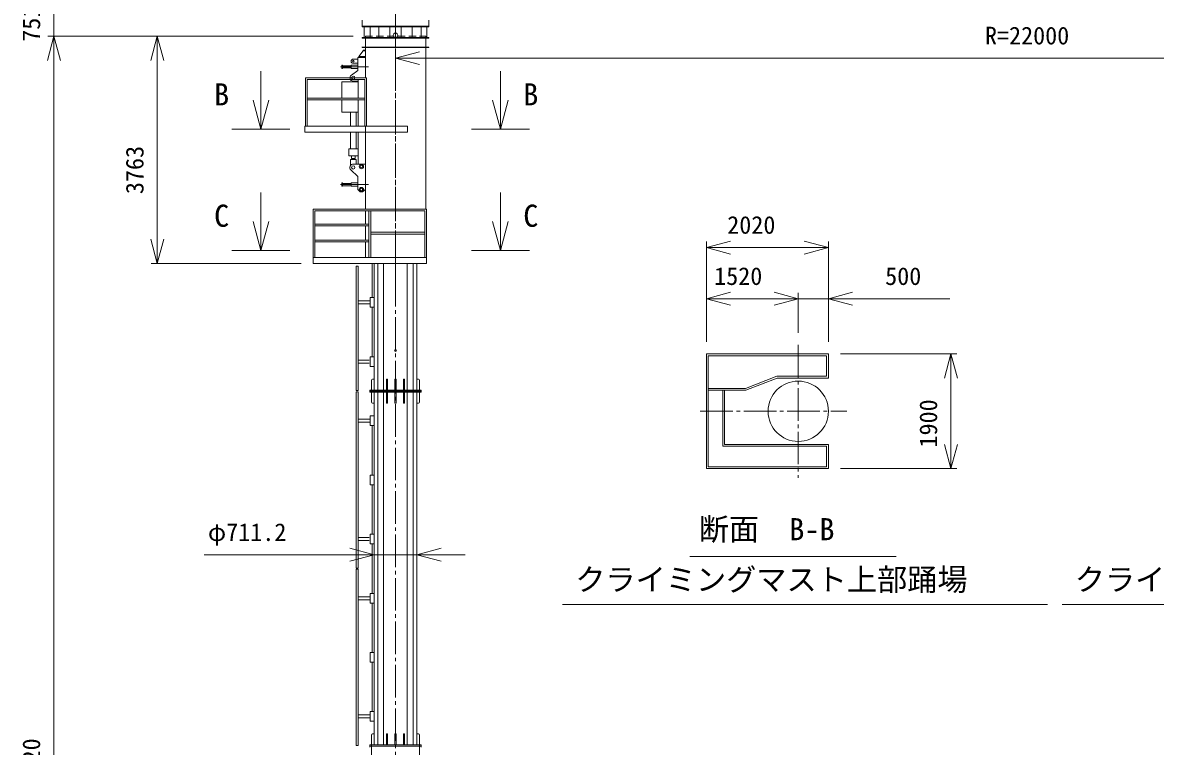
# Model space of a CAD drawing. Units: millimetres, scale not verified. Extents: x -17479 to 17501, y -24773 to 27267.
# Drawn here: x -17479 to 1289, y -2127 to 9864 of the extents above; entities that cross this region are included whole.
import ezdxf
from ezdxf.enums import TextEntityAlignment as Align

# ---------------------------------------------------------------- set-up
doc = ezdxf.new("R2010")
doc.units = ezdxf.units.MM
doc.header["$LTSCALE"] = 60
doc.header["$PDMODE"] = 32
doc.header["$PDSIZE"] = 30
for name, pattern in [('CHAIN2', [12, 9, -1, 1, -1]), ('DASHED2', [3, 2, -1]), ('USER2', [17.25, 15, -0.75, 0.75, -0.75])]:
    doc.linetypes.add(name, pattern=pattern)
for name, color, linetype, lineweight in [('0-0_0', 7, 'Continuous', 18), ('0-2_Defpoints', 3, 'USER2', 18), ('0-3_05 寸法', 7, 'Continuous', 18), ('0-4_10 当社外形線', 3, 'Continuous', 18), ('0-5_12 当社中心線', 3, 'CHAIN2', 18), ('0-6_13 当社破線', 3, 'DASHED2', 18)]:
    doc.layers.add(name, color=color, linetype=linetype, lineweight=lineweight)
doc.styles.add('ＭＳ ゴシック', font='')
doc.styles.get('ＭＳ ゴシック').set_extended_font_data('MS Gothic')

msp = doc.modelspace()

# ---------------------------------------------------------------- linework, layer by layer
at = {"layer": '0-0_0'}
for p, q in [((-13531.32, 8100.68), (-13531.32, 9060.68)), ((-9563.84, 8100.68), (-9563.84, 9060.68)), ((-13659.93, 8580.68), (-13531.32, 8100.68)), ((-13402.7, 8580.68), (-13531.32, 8100.68)), ((-9692.46, 8580.68), (-9563.84, 8100.68)), ((-9435.23, 8580.68), (-9563.84, 8100.68)), ((-14011.32, 8100.68), (-13051.32, 8100.68)), ((-10043.84, 8100.68), (-9083.84, 8100.68)), ((-13531.32, 6089.79), (-13531.32, 7049.79)), ((-9563.84, 6089.79), (-9563.84, 7049.79)), ((-13659.93, 6569.79), (-13531.32, 6089.79)), ((-13402.7, 6569.79), (-13531.32, 6089.79)), ((-9692.46, 6569.79), (-9563.84, 6089.79)), ((-9435.23, 6569.79), (-9563.84, 6089.79)), ((-14011.32, 6089.79), (-13051.32, 6089.79)), ((-10043.84, 6089.79), (-9083.84, 6089.79))]:
    msp.add_line(p, q, dxfattribs=at)
at = {"layer": '0-2_Defpoints'}
for p, q in [((-11311.71, 9805.68), (-11290.92, 9805.68)), ((-11301.31, 9795.28), (-11301.31, 9816.08))]:
    msp.add_line(p, q, dxfattribs=at)
at = {"layer": '0-3_05 寸法'}
for p, q in [((-16961.18, 10389.18), (-16961.18, 9638.18)), ((-12001.32, 9638.18), (-17061.18, 9638.18)), ((-12001.32, 9638.18), (-17061.18, 9638.18)), ((-16961.18, 9638.18), (-16961.18, 9238.18)), ((-16961.18, 9638.18), (-16961.18, 9238.18)), ((-12001.32, 9638.18), (-15348.62, 9638.18)), ((-15248.62, 9638.18), (-15248.62, 9238.18)), ((-11301.31, 9438.18), (-11301.31, 9175.48)), ((-16961.18, 9238.18), (-16961.18, 8838.18)), ((-16961.18, 9238.18), (-16961.18, -13481.84)), ((-15248.62, 9238.18), (-15248.62, 6275.68)), ((-11301.31, 9275.48), (-10901.31, 9275.48)), ((10298.69, 9275.48), (-10901.31, 9275.48)), ((-15248.62, 5875.68), (-15248.62, 6275.68)), ((-6148.19, 4574.89), (-6148.19, 6238.08)), ((-4128.19, 4574.89), (-4128.19, 6238.08)), ((-6148.19, 6138.08), (-5748.19, 6138.08)), ((-5748.19, 6138.08), (-4528.19, 6138.08)), ((-4128.19, 6138.08), (-4528.19, 6138.08)), ((-12866.31, 5875.68), (-15348.62, 5875.68)), ((-6148.19, 4574.89), (-6148.19, 5389.59)), ((-6148.19, 5289.59), (-5748.19, 5289.59)), ((-5028.19, 5289.59), (-5748.19, 5289.59)), ((-5028.19, 5289.59), (-5428.19, 5289.59)), ((-4628.19, 5289.59), (-5028.19, 5289.59)), ((-4628.19, 5289.59), (-5028.19, 5289.59)), ((-4628.19, 4725.96), (-4628.19, 5389.59)), ((-4628.19, 4725.96), (-4628.19, 5389.59)), ((-4628.19, 5289.59), (-4128.19, 5289.59)), ((-4128.19, 4574.89), (-4128.19, 5389.59)), ((-4128.19, 5289.59), (-3728.19, 5289.59)), ((-3728.19, 5289.59), (-2114.86, 5289.59)), ((-3928.19, 4374.89), (-1998.86, 4374.89)), ((-2098.86, 4374.89), (-2098.86, 3974.89)), ((-2098.86, 3974.89), (-2098.86, 2874.89)), ((-2098.86, 2474.89), (-2098.86, 2874.89)), ((-3928.19, 2474.89), (-1998.86, 2474.89)), ((-11656.91, 1018.18), (-11656.91, 1147.58)), ((-10945.71, 1018.18), (-10945.71, 1147.58)), ((-12056.91, 1047.58), (-14470.25, 1047.58)), ((-11656.91, 1047.58), (-12056.91, 1047.58)), ((-10945.71, 1047.58), (-11656.91, 1047.58)), ((-10945.71, 1047.58), (-10545.71, 1047.58)), ((-10545.71, 1047.58), (-10145.71, 1047.58)), ((-6426.19, 1016.52), (-3007.23, 1016.52)), ((-8533.93, 225.51), (-496.16, 225.51)), ((-257.87, 225.51), (7779.89, 225.51))]:
    msp.add_line(p, q, dxfattribs=at)
for points in [[(-17068.36, 9238.18), (-16961.18, 9638.18), (-16854, 9238.18)], [(-17068.36, 9238.18), (-16961.18, 9638.18), (-16854, 9238.18)], [(-15355.8, 9238.18), (-15248.62, 9638.18), (-15141.44, 9238.18)], [(-10901.31, 9168.3), (-11301.31, 9275.48), (-10901.31, 9382.66)], [(-15141.44, 6275.68), (-15248.62, 5875.68), (-15355.8, 6275.68)], [(-5748.19, 6030.9), (-6148.19, 6138.08), (-5748.19, 6245.26)], [(-4528.19, 6245.26), (-4128.19, 6138.08), (-4528.19, 6030.9)], [(-5748.19, 5182.41), (-6148.19, 5289.59), (-5748.19, 5396.77)], [(-5028.19, 5396.77), (-4628.19, 5289.59), (-5028.19, 5182.41)], [(-5028.19, 5396.77), (-4628.19, 5289.59), (-5028.19, 5182.41)], [(-3728.19, 5182.41), (-4128.19, 5289.59), (-3728.19, 5396.77)], [(-2206.04, 3974.89), (-2098.86, 4374.89), (-1991.68, 3974.89)], [(-1991.68, 2874.89), (-2098.86, 2474.89), (-2206.04, 2874.89)], [(-12056.91, 1154.76), (-11656.91, 1047.58), (-12056.91, 940.4)], [(-10545.71, 940.4), (-10945.71, 1047.58), (-10545.71, 1154.76)]]:
    msp.add_lwpolyline(points, dxfattribs=at)
at = {"layer": '0-4_10 当社外形線'}
for p, q in [((-11851.31, 9905.68), (-11851.31, 9805.68)), ((-11851.31, 9805.68), (-10751.31, 9805.68)), ((-11851.31, 9805.68), (-10751.31, 9805.68)), ((-11851.31, 9805.68), (-11851.31, 9793.68)), ((-11851.31, 9805.68), (-10751.31, 9805.68)), ((-11851.31, 9805.68), (-11851.31, 9793.68)), ((-11851.31, 9793.68), (-10751.31, 9793.68)), ((-11851.31, 9793.68), (-10751.31, 9793.68)), ((-11851.31, 9793.68), (-10751.31, 9793.68)), ((-11821.34, 9617.68), (-11821.34, 9793.68)), ((-11722.64, 9617.68), (-11722.64, 9793.68)), ((-11576.31, 9617.68), (-11576.31, 9793.68)), ((-11397.42, 9617.68), (-11397.42, 9793.68)), ((-11205.22, 9617.68), (-11205.22, 9793.68)), ((-11024.61, 9617.68), (-11024.61, 9793.68)), ((-10877.39, 9617.68), (-10877.39, 9793.68)), ((-10784.48, 9617.68), (-10784.48, 9793.68)), ((-10751.31, 9905.68), (-10751.31, 9805.68)), ((-10751.31, 9805.68), (-10751.31, 9793.68)), ((-10751.31, 9805.68), (-10751.31, 9793.68)), ((-11851.31, 9617.68), (-11851.31, 9605.68)), ((-11851.31, 9605.68), (-10751.31, 9605.68)), ((-11801.32, 9638.18), (-11801.32, 9461.59)), ((-10801.32, 9638.18), (-10801.32, 9459.73)), ((-11911.31, 9300.68), (-11836.31, 9395.68)), ((-11851.31, 9461.59), (-11851.31, 9450.69)), ((-11851.31, 9450.69), (-10751.31, 9450.69)), ((-11836.31, 9407.68), (-11801.32, 9407.68)), ((-11801.32, 9449), (-11801.32, 8950.68)), ((-10801.32, 9450.58), (-10801.32, 6775.68)), ((-12001.32, 9260.68), (-11926.31, 9260.68)), ((-11926.31, 9285.68), (-11801.32, 9285.68)), ((-12191.31, 9158.18), (-12191.31, 9103.18)), ((-12182.31, 9158.18), (-12191.31, 9158.18)), ((-12182.31, 9103.18), (-12191.31, 9103.18)), ((-12182.31, 9103.18), (-12191.31, 9103.18)), ((-12182.31, 9158.18), (-12182.31, 9103.18)), ((-12181.69, 9148.18), (-12036.31, 9148.18)), ((-12181.69, 9113.18), (-12036.31, 9113.18)), ((-12036.31, 9158.18), (-12036.31, 9103.18)), ((-11926.31, 9158.18), (-12036.31, 9158.18)), ((-11926.31, 9103.18), (-12036.31, 9103.18)), ((-11926.31, 9103.18), (-12036.31, 9103.18)), ((-12001.32, 9190.68), (-11926.31, 9190.68)), ((-12794.27, 8950.68), (-11779.26, 8950.68)), ((-12794.27, 8151.97), (-12794.27, 8950.68)), ((-12764.26, 8920.69), (-11809.27, 8920.69)), ((-12764.26, 8154.58), (-12764.26, 8920.69)), ((-12191.31, 8885.68), (-11921.31, 8885.68)), ((-12191.31, 8885.68), (-12191.31, 8615.68)), ((-12001.32, 8895.68), (-11921.31, 8895.68)), ((-11921.31, 8920.69), (-11921.31, 8615.68)), ((-11809.27, 8920.69), (-11809.27, 8151.97)), ((-11779.26, 8950.68), (-11779.26, 8151.97)), ((-12764.71, 8615.68), (-11810.73, 8615.68)), ((-12764.71, 8585.69), (-11810.73, 8585.69)), ((-12191.31, 8585.69), (-12191.31, 8380.68)), ((-11921.31, 8585.69), (-11921.31, 8150.69)), ((-12191.31, 8380.68), (-11921.31, 8380.68)), ((-12048.82, 8380.68), (-12048.82, 8150.69)), ((-11953.82, 8380.68), (-11953.82, 8150.69)), ((-12801.32, 8150.69), (-11101.32, 8150.69)), ((-11801.32, 8147.79), (-11801.32, 6775.68)), ((-11101.32, 8150.69), (-11101.32, 8050.68)), ((-12048.82, 8050.68), (-12048.82, 7774.68)), ((-11953.82, 8050.68), (-11953.82, 7774.68)), ((-11921.31, 8050.68), (-11921.31, 7519.68)), ((-12076.31, 7774.68), (-12076.31, 7659.68)), ((-12076.31, 7774.68), (-11921.31, 7774.68)), ((-12076.31, 7659.68), (-11921.31, 7659.68)), ((-12048.82, 7594.68), (-12048.82, 7492.41)), ((-12026.32, 7614.68), (-12026.32, 7594.68)), ((-12001.32, 7519.68), (-11801.32, 7519.68)), ((-11976.32, 7614.68), (-11976.32, 7594.68)), ((-11971.32, 7659.68), (-11971.32, 7614.68)), ((-11926.31, 7314.68), (-12039.75, 7425.34)), ((-12191.31, 7208.18), (-12191.31, 7153.18)), ((-12182.31, 7208.18), (-12191.31, 7208.18)), ((-12182.31, 7153.18), (-12191.31, 7153.18)), ((-12182.31, 7208.18), (-12182.31, 7153.18)), ((-12181.69, 7198.18), (-12036.31, 7198.18)), ((-12181.69, 7163.18), (-12036.31, 7163.18)), ((-12036.31, 7208.18), (-12036.31, 7153.18)), ((-11926.31, 7208.18), (-12036.31, 7208.18)), ((-11926.31, 7153.18), (-12036.31, 7153.18)), ((-11926.31, 7314.68), (-11926.31, 7099.68)), ((-11886.31, 7059.68), (-11926.31, 7099.68)), ((-11886.31, 7059.68), (-11846.31, 7059.68)), ((-11846.31, 7059.68), (-11801.32, 7099.68)), ((-12666.31, 6775.68), (-10786.31, 6775.68)), ((-10786.31, 6775.68), (-10786.31, 5875.68)), ((-12636.32, 6745.68), (-10816.31, 6745.68)), ((-12636.32, 6745.68), (-12636.32, 5975.67)), ((-11801.32, 6745.68), (-11801.32, 6525.68)), ((-11741.32, 6745.68), (-11741.32, 5975.67)), ((-11711.32, 6745.68), (-11711.32, 5975.67)), ((-10816.31, 6745.68), (-10816.31, 5975.67)), ((-12636.32, 6525.68), (-11741.19, 6525.68)), ((-12636.32, 6495.68), (-11741.19, 6495.68)), ((-11801.32, 6495.68), (-11801.32, 6260.68)), ((-11711.21, 6390.67), (-10820.71, 6390.67)), ((-12636.32, 6260.68), (-11741.95, 6260.68)), ((-12636.32, 6230.68), (-11746.39, 6230.68)), ((-11801.32, 6230.68), (-11801.32, 5975.67)), ((-11711.92, 6360.68), (-10820.71, 6360.68)), ((-11301.31, 5375.68), (-11301.31, 6375.68)), ((-11301.31, 5375.68), (-11301.31, 6375.68)), ((-11301.31, 5375.68), (-11301.31, 6375.68)), ((-11301.31, 5375.68), (-11301.31, 6375.68)), ((-11301.31, 5375.68), (-11301.31, 6375.68)), ((-11301.31, 5375.68), (-11301.31, 6375.68)), ((-12666.31, 5975.67), (-10789.5, 5975.67)), ((-11951.32, 5828.18), (-11921.31, 5828.18)), ((-11951.32, 5828.18), (-11951.32, 3768.18)), ((-11921.31, 5828.18), (-11921.31, 3768.18)), ((-11801.31, 5875.68), (-10801.31, 5875.68)), ((-11801.31, 5875.68), (-10801.31, 5875.68)), ((-11801.31, 5875.68), (-10801.31, 5875.68)), ((-11686.92, 5875.68), (-11686.92, 5312.37)), ((-11656.91, 5875.68), (-11656.91, 3777.19)), ((-11596.32, 5875.68), (-11596.32, 3777.19)), ((-11501.16, 3780.16), (-11501.16, 5875.68)), ((-11310.15, 5875.68), (-11292.48, 5875.68)), ((-11301.31, 5866.84), (-11301.31, 5884.51)), ((-11107.08, 3782), (-11107.08, 5875.68)), ((-11006.32, 5875.68), (-11006.32, 3777.19)), ((-10945.71, 5875.68), (-10945.71, 3777.19)), ((-11721.32, 5308.19), (-11721.32, 5148.19)), ((-11721.32, 5308.19), (-11658.56, 5308.19)), ((-11721.32, 5308.19), (-11721.32, 5148.19)), ((-11721.32, 5308.19), (-11658.56, 5308.19)), ((-11918.64, 5253.18), (-11723.43, 5253.18)), ((-11918.64, 5203.19), (-11723.43, 5203.19)), ((-11721.32, 5148.19), (-11658.56, 5148.19)), ((-11721.32, 5148.19), (-11658.56, 5148.19)), ((-11686.92, 5149.1), (-11686.92, 4339.07)), ((-11686.92, 5147.99), (-11686.92, 4329.77)), ((-11721.32, 4328.19), (-11721.32, 4168.19)), ((-11721.32, 4328.19), (-11658.56, 4328.19)), ((-11721.32, 4328.19), (-11721.32, 4168.19)), ((-11721.32, 4328.19), (-11658.56, 4328.19)), ((-6148.19, 4374.89), (-6148.19, 2474.89)), ((-6148.19, 4374.89), (-4128.19, 4374.89)), ((-6118.19, 4344.89), (-6118.19, 2504.89)), ((-6118.19, 4344.89), (-4158.19, 4344.89)), ((-4158.19, 4344.89), (-4158.19, 4004.89)), ((-4128.19, 4374.89), (-4128.19, 3974.89)), ((-11916.57, 4273.18), (-11738.93, 4273.18)), ((-11916.57, 4223.19), (-11738.93, 4223.19)), ((-11721.32, 4168.19), (-11658.56, 4168.19)), ((-11721.32, 4168.19), (-11658.56, 4168.19)), ((-11656.99, 3958.18), (-11681.31, 3958.18)), ((-11431.32, 3958.18), (-11451.31, 3958.18)), ((-11451.31, 3958.18), (-11451.31, 3777.67)), ((-11431.32, 3958.18), (-11431.32, 3777.18)), ((-11291.31, 3958.18), (-11311.32, 3958.18)), ((-11311.32, 3958.18), (-11311.32, 3776.95)), ((-11291.31, 3958.18), (-11291.31, 3777.67)), ((-11151.32, 3958.18), (-11171.32, 3958.18)), ((-11171.32, 3958.18), (-11171.32, 3777.67)), ((-11151.32, 3958.18), (-11151.32, 3778.38)), ((-10921.32, 3958.18), (-10946.97, 3958.18)), ((-5503.76, 3804.89), (-4983.76, 4004.89)), ((-5498.19, 3774.89), (-4978.19, 3974.89)), ((-4983.76, 4004.89), (-4158.19, 4004.89)), ((-4978.19, 3974.89), (-4128.19, 3974.89)), ((-11951.32, 3768.18), (-11921.31, 3768.18)), ((-11725.31, 3777.19), (-10877.31, 3777.19)), ((-11725.31, 3758.18), (-11725.31, 3777.19)), ((-11725.31, 3758.18), (-10877.31, 3758.18)), ((-11725.31, 3739.18), (-11725.31, 3758.18)), ((-11725.31, 3758.18), (-10877.31, 3758.18)), ((-11701.32, 3758.19), (-11701.32, 3938.19)), ((-11701.32, 3777.19), (-10901.31, 3777.19)), ((-11701.32, 3758.18), (-11701.32, 3578.18)), ((-10901.31, 3758.19), (-10901.31, 3938.19)), ((-10901.31, 3758.18), (-10901.31, 3578.18)), ((-10877.31, 3758.18), (-10877.31, 3777.19)), ((-10877.31, 3739.18), (-10877.31, 3758.18)), ((-6118.19, 3804.89), (-5503.76, 3804.89)), ((-6118.19, 3774.89), (-5498.19, 3774.89)), ((-5878.19, 3774.89), (-5878.19, 2844.89)), ((-5848.19, 3774.89), (-5848.19, 2874.89)), ((-11951.32, 3748.18), (-11951.32, 828.18)), ((-11951.32, 3748.18), (-11921.31, 3748.18)), ((-11951.32, 3748.18), (-11921.31, 3748.18)), ((-11921.31, 3748.18), (-11921.31, 828.18)), ((-11725.31, 3739.18), (-10877.31, 3739.18)), ((-11701.32, 3739.18), (-10901.31, 3739.18)), ((-11701.32, 3739.18), (-10901.31, 3739.18)), ((-11701.32, 3739.18), (-10901.31, 3739.18)), ((-11656.91, 3739.18), (-11656.91, -2102.82)), ((-11596.32, 3739.18), (-11596.32, -2102.69)), ((-11501.16, -2102.69), (-11501.16, 3737.99)), ((-11451.31, 3558.18), (-11451.31, 3738.7)), ((-11451.31, 3558.18), (-11451.31, 3738.7)), ((-11431.32, 3558.18), (-11431.32, 3739.18)), ((-11431.32, 3558.18), (-11431.32, 3739.18)), ((-11311.32, 3558.18), (-11311.32, 3739.42)), ((-11311.32, 3558.18), (-11311.32, 3739.41)), ((-11291.31, 3558.18), (-11291.31, 3738.7)), ((-11291.31, 3558.18), (-11291.31, 3738.7)), ((-11171.32, 3558.18), (-11171.32, 3738.7)), ((-11171.32, 3558.18), (-11171.32, 3738.7)), ((-11151.32, 3558.18), (-11151.32, 3737.98)), ((-11151.32, 3558.18), (-11151.32, 3737.98)), ((-11107.08, -2102.69), (-11107.08, 3737.99)), ((-11006.32, 3739.18), (-11006.32, -2102.69)), ((-10945.71, 3739.18), (-10945.71, -2102.82)), ((-11656.99, 3558.18), (-11681.31, 3558.18)), ((-11656.99, 3558.18), (-11681.31, 3558.18)), ((-11431.32, 3558.18), (-11451.31, 3558.18)), ((-11431.32, 3558.18), (-11451.31, 3558.18)), ((-11291.31, 3558.18), (-11311.32, 3558.18)), ((-11291.31, 3558.18), (-11311.32, 3558.18)), ((-11151.32, 3558.18), (-11171.32, 3558.18)), ((-11151.32, 3558.18), (-11171.32, 3558.18)), ((-10921.32, 3558.18), (-10946.97, 3558.18)), ((-10921.32, 3558.18), (-10946.97, 3558.18)), ((-11916.57, 3293.18), (-11729.58, 3293.18)), ((-11916.57, 3293.18), (-11729.58, 3293.18)), ((-11916.57, 3243.18), (-11729.58, 3243.18)), ((-11916.57, 3243.18), (-11729.58, 3243.18)), ((-11721.32, 3348.18), (-11721.32, 3188.18)), ((-11721.32, 3348.18), (-11658.56, 3348.18)), ((-11721.32, 3348.18), (-11721.32, 3188.18)), ((-11721.32, 3348.18), (-11658.56, 3348.18)), ((-11721.32, 3348.18), (-11721.32, 3188.18)), ((-11721.32, 3348.18), (-11658.56, 3348.18)), ((-11721.32, 3188.18), (-11658.56, 3188.18)), ((-11721.32, 3188.18), (-11658.56, 3188.18)), ((-11721.32, 3188.18), (-11658.56, 3188.18)), ((-11686.92, 3186.56), (-11686.92, 2371.64)), ((-5878.19, 2844.89), (-4158.19, 2844.89)), ((-5848.19, 2874.89), (-4128.19, 2874.89)), ((-4158.19, 2844.89), (-4158.19, 2504.89)), ((-4128.19, 2874.89), (-4128.19, 2474.89)), ((-6148.19, 2474.89), (-4128.19, 2474.89)), ((-6118.19, 2504.89), (-4158.19, 2504.89)), ((-11721.32, 2368.18), (-11721.32, 2208.18)), ((-11721.32, 2368.18), (-11658.56, 2368.18)), ((-11721.32, 2208.18), (-11658.56, 2208.18)), ((-11686.92, 2207.98), (-11686.92, 1389.76)), ((-11916.57, 1333.18), (-11738.93, 1333.18)), ((-11721.32, 1388.18), (-11721.32, 1228.18)), ((-11721.32, 1388.18), (-11658.56, 1388.18)), ((-11916.57, 1283.18), (-11738.93, 1283.18)), ((-11721.32, 1228.18), (-11658.56, 1228.18)), ((-11686.92, 1231.23), (-11686.92, 408.85)), ((-11951.32, 828.18), (-11921.31, 828.18)), ((-11951.32, 808.18), (-11951.32, -2111.82)), ((-11951.32, 808.18), (-11921.31, 808.18)), ((-11921.31, 808.18), (-11921.31, -2111.82)), ((-11721.32, 408.18), (-11721.32, 248.18)), ((-11721.32, 408.18), (-11658.56, 408.18)), ((-11721.32, 408.18), (-11721.32, 248.18)), ((-11721.32, 408.18), (-11658.56, 408.18)), ((-11916.57, 353.17), (-11729.58, 353.17)), ((-11916.57, 303.18), (-11729.58, 303.18)), ((-11721.32, 248.18), (-11658.56, 248.18)), ((-11721.32, 248.18), (-11658.56, 248.18)), ((-11686.92, 246.56), (-11686.92, -568.37)), ((-11721.32, -571.82), (-11721.32, -731.82)), ((-11721.32, -571.82), (-11658.56, -571.82)), ((-11721.32, -571.82), (-11721.32, -731.82)), ((-11721.32, -571.82), (-11658.56, -571.82)), ((-11721.32, -731.82), (-11658.56, -731.82)), ((-11721.32, -731.82), (-11658.56, -731.82)), ((-11686.92, -732.02), (-11686.92, -1550.24)), ((-11916.57, -1606.82), (-11723.56, -1606.82)), ((-11916.57, -1656.82), (-11726.88, -1656.82)), ((-11721.32, -1551.82), (-11721.32, -1711.82)), ((-11721.32, -1551.82), (-11658.56, -1551.82)), ((-11721.32, -1551.82), (-11721.32, -1711.83)), ((-11721.32, -1551.82), (-11658.56, -1551.82)), ((-11721.32, -1711.82), (-11658.56, -1711.82)), ((-11721.32, -1711.83), (-11658.56, -1711.83)), ((-11701.32, -1943.86), (-11701.32, -2121.82)), ((-11656.99, -1921.82), (-11681.31, -1921.82)), ((-11431.32, -1921.82), (-11451.31, -1921.82)), ((-11451.31, -1921.82), (-11451.31, -2102.33)), ((-11431.32, -1921.82), (-11431.32, -2102.83)), ((-11291.31, -1921.82), (-11311.32, -1921.82)), ((-11311.32, -1921.82), (-11311.32, -2103.06)), ((-11291.31, -1921.82), (-11291.31, -2102.33)), ((-11151.32, -1921.82), (-11171.32, -1921.82)), ((-11171.32, -1921.82), (-11171.32, -2102.33)), ((-11151.32, -1921.82), (-11151.32, -2101.62)), ((-10921.32, -1921.82), (-10946.97, -1921.82)), ((-10901.31, -1943.86), (-10901.31, -2121.82)), ((-11951.32, -2111.82), (-11921.31, -2111.82)), ((-11725.31, -2102.82), (-10877.31, -2102.82)), ((-11725.31, -2140.83), (-11725.31, -2102.82)), ((-11725.31, -2121.82), (-10877.31, -2121.82)), ((-11701.31, -2121.82), (-11701.31, -2301.82)), ((-10901.3, -2121.82), (-10901.3, -2301.82)), ((-10877.31, -2140.83), (-10877.31, -2102.82))]:
    msp.add_line(p, q, dxfattribs=at)
for points in [[(-11851.31, 9617.68), (-10751.31, 9617.68), (-10751.31, 9605.68)], [(-11851.31, 9459.68), (-10751.31, 9459.68), (-10751.31, 9450.69)], [(-11836.31, 9407.68), (-11836.31, 9395.68), (-11801.32, 9395.68)], [(-11926.31, 9285.68), (-11926.31, 9070.68), (-12032.96, 8995.67)], [(-11911.31, 9285.68), (-11911.31, 9300.68), (-11801.32, 9300.68)], [(-12801.32, 8150.69), (-12801.32, 8050.68), (-11101.32, 8050.68)], [(-12048.82, 7594.68), (-11953.82, 7594.68), (-11953.82, 7520.34)], [(-12031.31, 7659.68), (-12031.31, 7614.68), (-11971.32, 7614.68)], [(-12666.31, 6775.68), (-12666.31, 5875.68), (-10786.31, 5875.68)]]:
    msp.add_lwpolyline(points, dxfattribs=at)
for centre, radius in [((-11301.31, 9655.18), 37.5), ((-12001.32, 9225.68), 12.5), ((-12001.32, 8950.68), 27.5), ((-11866.31, 7479.68), 35), ((-12001.32, 7464.68), 27.5), ((-11866.31, 7479.68), 20), ((-11866.31, 7099.68), 35), ((-11866.31, 7099.68), 20), ((-4628.19, 3424.89), 500)]:
    msp.add_circle(centre, radius, dxfattribs=at)
for centre, radius, start, end in [((-12001.32, 9225.68), 35, 90, 270), ((-12001.32, 8950.68), 55, 125.12295, 270), ((-12001.32, 7464.68), 55, 84.82983, 225.67257), ((-11681.31, 3938.19), 20, 90, 180), ((-10921.32, 3938.19), 20, 0, 90), ((-11681.31, 3578.18), 20, 180, 270), ((-11681.31, 3578.18), 20, 180, 270), ((-11681.31, 3578.18), 20, 180, 270), ((-10921.32, 3578.18), 20, 270, 0), ((-10921.32, 3578.18), 20, 270, 0), ((-10921.32, 3578.18), 20, 270, 0), ((-11681.31, -1941.82), 20, 90, 180), ((-11681.31, -1941.82), 20, 90, 180), ((-10921.32, -1941.82), 20, 0, 90), ((-10921.32, -1941.82), 20, 0, 90)]:
    msp.add_arc(centre, radius, start, end, dxfattribs=at)
msp.add_point((-11301.31, 4431.12), dxfattribs=at)
msp.add_point((-11301.31, 4431.12), dxfattribs=at)
at = {"layer": '0-5_12 当社中心線'}
for p, q in [((-11301.31, -14998.23), (-11301.31, 12246.01)), ((-11301.31, 9781.57), (-11301.31, 11893.12)), ((-11301.31, 5852.5), (-11301.31, 9827.12)), ((-11746.4, 9130.68), (-12211.55, 9130.68)), ((-12211.55, 7180.68), (-11746.4, 7180.68)), ((-4628.19, 4525.96), (-4628.19, 2323.82)), ((-6250.89, 3424.89), (-3824.1, 3424.89))]:
    msp.add_line(p, q, dxfattribs=at)
at = {"layer": '0-6_13 当社破線'}
msp.add_line((-11801.32, 9638.18), (-10801.32, 9638.18), dxfattribs=at)

# ---------------------------------------------------------------- texts
at = {"layer": '0-0_0', "style": 'ＭＳ ゴシック'}
for s, p in [('B', (-14307.05, 8382.75)), ('B', (-9184.18, 8382.75)), ('C', (-14307.05, 6371.86)), ('C', (-9184.18, 6371.86))]:
    msp.add_text(s, height=366.6, dxfattribs=at).set_placement(p, align=Align.BOTTOM_LEFT)
at = {"layer": '0-3_05 寸法', "style": 'ＭＳ ゴシック'}
for s, p in [('751', (-17101.18, 9547.01)), ('3763', (-15388.62, 7023.59)), ('1900', (-2238.86, 2824.89)), ('4@5880=23520', (-17101.18, -4388.5))]:
    msp.add_text(s, height=293.3, rotation=90, dxfattribs=at).set_placement(p, align=Align.BOTTOM_LEFT)
for s, height, p in [('R=22000', 293.3, (-1534.65, 9415.48)), ('2020', 293.3, (-5804.86, 6278.08)), ('1520', 293.3, (-6021.53, 5429.59)), ('500', 293.3, (-3188.19, 5429.59)), ('断面\u3000B-B', 366.6, (-6276.03, 1177.72)), ('φ711.2', 293.3, (-14410.25, 1187.58)), ('クライミングマスト上部踊場', 366.6, (-8322.7, 344.39)), ('クライミングマスト下部踊場', 366.6, (-46.64, 344.39))]:
    msp.add_text(s, height=height, dxfattribs=at).set_placement(p, align=Align.BOTTOM_LEFT)

doc.saveas('drawing.dxf')
